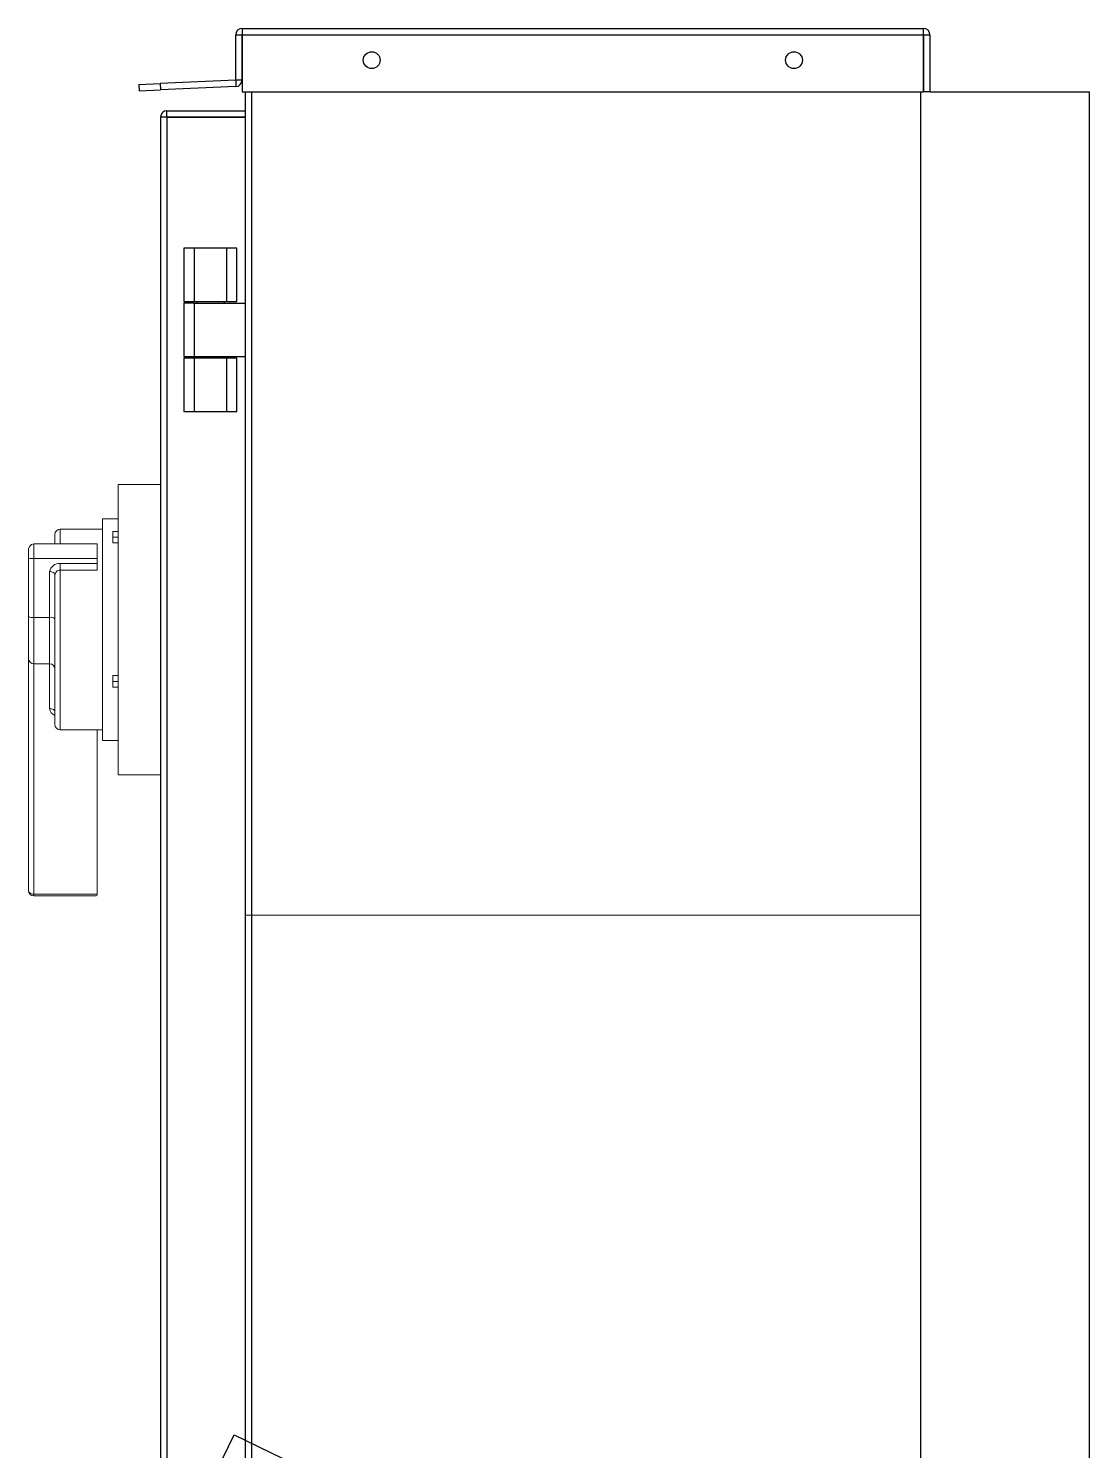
# Model space of a CAD drawing. Header units: inches. Extents: x 3128 to 3569, y 1222 to 1501.
# Drawn here: x 3401.11 to 3413.68, y 1329.24 to 1346.08 of the extents above; entities that cross this region are included whole.
import ezdxf

# ---------------------------------------------------------------- set-up
doc = ezdxf.new("R2010")
doc.units = ezdxf.units.IN
doc.header["$MEASUREMENT"] = 0
for name, color, linetype in [('External Disconnect 1 H1', 7, 'Continuous'), ('Internal Disconnect 1 H1', 7, 'Continuous'), ('WEPC', 7, 'Continuous')]:
    doc.layers.add(name, color=color, linetype=linetype)

msp = doc.modelspace()

# ---------------------------------------------------------------- linework, layer by layer
at = {"layer": 'External Disconnect 1 H1', "color": 0, "linetype": 'Continuous', "lineweight": 15}
for p, q in [((3403.6757, 1335.5817), (3411.6757, 1335.5817)), ((3403.6757, 1329.365), (3403.6757, 1335.5817)), ((3403.6757, 1335.5817), (3411.6757, 1335.5817)), ((3403.6757, 1329.365), (3403.6757, 1335.5817)), ((3411.6757, 1304.0817), (3411.6757, 1335.5817)), ((3411.6757, 1304.0817), (3411.6757, 1335.5817))]:
    msp.add_line(p, q, dxfattribs=at)
at = {"layer": 'External Disconnect 1 H1', "color": 0, "linetype": 'Continuous'}
msp.add_lwpolyline([(3403.5464, 1329.4278), (3405.822, 1328.3227), (3405.069, 1326.7722), (3402.7934, 1327.8772)], close=True, dxfattribs=at)
msp.add_lwpolyline([(3403.5464, 1329.4278), (3405.822, 1328.3227), (3405.069, 1326.7722), (3402.7934, 1327.8772)], close=True, dxfattribs=at)
at = {"layer": 'Internal Disconnect 1 H1', "color": 0, "linetype": 'Continuous', "lineweight": 15}
for p, q in [((3402.1745, 1340.6833), (3402.6745, 1340.6833)), ((3402.1745, 1340.6833), (3402.1745, 1337.2458)), ((3402.1745, 1340.6833), (3402.6745, 1340.6833)), ((3402.1745, 1340.6833), (3402.1745, 1337.2458)), ((3401.987, 1340.2771), (3402.1745, 1340.2771)), ((3401.987, 1340.2771), (3401.987, 1337.6521)), ((3401.987, 1340.2771), (3402.1745, 1340.2771)), ((3401.987, 1340.2771), (3401.987, 1337.6521)), ((3401.4245, 1340.0896), (3401.4245, 1339.9811)), ((3401.4245, 1340.0896), (3401.4245, 1339.9811)), ((3401.487, 1340.1521), (3401.987, 1340.1521)), ((3401.487, 1339.9811), (3401.487, 1340.1521)), ((3401.487, 1340.1521), (3401.987, 1340.1521)), ((3401.487, 1339.9811), (3401.487, 1340.1521)), ((3402.112, 1340.1268), (3402.1745, 1340.1268)), ((3402.112, 1340.0588), (3402.112, 1340.1268)), ((3402.112, 1340.1268), (3402.1745, 1340.1268)), ((3402.112, 1340.0588), (3402.112, 1340.1268)), ((3402.112, 1340.0588), (3402.1745, 1340.0588)), ((3402.112, 1339.9907), (3402.112, 1340.0588)), ((3402.112, 1340.0588), (3402.1745, 1340.0588)), ((3402.112, 1339.9907), (3402.112, 1340.0588)), ((3401.112, 1339.8947), (3401.112, 1339.8023)), ((3401.112, 1339.8947), (3401.112, 1339.8023)), ((3401.1745, 1339.9811), (3401.9245, 1339.9811)), ((3401.1745, 1339.8043), (3401.1745, 1339.9811)), ((3401.1745, 1339.9811), (3401.9245, 1339.9811)), ((3401.1745, 1339.8043), (3401.1745, 1339.9811)), ((3401.9245, 1339.9811), (3401.9245, 1339.8043)), ((3401.9245, 1339.9811), (3401.9245, 1339.8043)), ((3402.112, 1339.9907), (3402.1745, 1339.9907)), ((3402.112, 1339.9907), (3402.1745, 1339.9907)), ((3401.112, 1339.8023), (3401.112, 1339.1192)), ((3401.112, 1339.8023), (3401.112, 1339.1192)), ((3401.1745, 1339.8043), (3401.9245, 1339.8043)), ((3401.1745, 1339.107), (3401.1745, 1339.8043)), ((3401.1745, 1339.8043), (3401.9245, 1339.8043)), ((3401.1745, 1339.107), (3401.1745, 1339.8043)), ((3401.9245, 1339.7451), (3401.487, 1339.7451)), ((3401.487, 1339.666), (3401.487, 1339.7451)), ((3401.9245, 1339.7451), (3401.487, 1339.7451)), ((3401.487, 1339.666), (3401.487, 1339.7451)), ((3401.9245, 1339.8043), (3401.9245, 1339.7451)), ((3401.9245, 1339.8043), (3401.9245, 1339.7451)), ((3401.9245, 1339.666), (3401.9245, 1339.7451)), ((3401.9245, 1339.666), (3401.9245, 1339.7451)), ((3401.362, 1339.6506), (3401.362, 1339.107)), ((3401.3742, 1339.6498), (3401.362, 1339.6506)), ((3401.362, 1339.6506), (3401.362, 1339.107)), ((3401.3742, 1339.6498), (3401.362, 1339.6506)), ((3401.3859, 1339.6474), (3401.3742, 1339.6498)), ((3401.3859, 1339.6474), (3401.3742, 1339.6498)), ((3401.3967, 1339.6435), (3401.3859, 1339.6474)), ((3401.3967, 1339.6435), (3401.3859, 1339.6474)), ((3401.4062, 1339.6383), (3401.3967, 1339.6435)), ((3401.4062, 1339.6383), (3401.3967, 1339.6435)), ((3401.414, 1339.6319), (3401.4062, 1339.6383)), ((3401.414, 1339.6319), (3401.4062, 1339.6383)), ((3401.4197, 1339.6246), (3401.414, 1339.6319)), ((3401.4197, 1339.6246), (3401.414, 1339.6319)), ((3401.4233, 1339.6167), (3401.4197, 1339.6246)), ((3401.4233, 1339.6167), (3401.4197, 1339.6246)), ((3401.4245, 1339.6085), (3401.4233, 1339.6167)), ((3401.4245, 1339.6085), (3401.4233, 1339.6167)), ((3401.4245, 1339.6085), (3401.4245, 1337.8396)), ((3401.4245, 1339.6085), (3401.4245, 1337.8396)), ((3401.487, 1339.666), (3401.9245, 1339.666)), ((3401.487, 1337.7771), (3401.487, 1339.666)), ((3401.487, 1339.666), (3401.9245, 1339.666)), ((3401.487, 1337.7771), (3401.487, 1339.666)), ((3401.112, 1339.3083), (3401.112, 1339.2716)), ((3401.112, 1339.3083), (3401.112, 1339.2716)), ((3401.112, 1339.1192), (3401.112, 1338.6208)), ((3401.112, 1339.1192), (3401.112, 1338.6208)), ((3401.1745, 1339.107), (3401.362, 1339.107)), ((3401.1745, 1338.5583), (3401.1745, 1339.107)), ((3401.1745, 1339.107), (3401.362, 1339.107)), ((3401.1745, 1338.5583), (3401.1745, 1339.107)), ((3401.362, 1339.107), (3401.362, 1338.5583)), ((3401.362, 1339.107), (3401.362, 1338.5583)), ((3401.112, 1338.6447), (3401.112, 1335.8731)), ((3401.112, 1338.6447), (3401.112, 1335.8731)), ((3401.362, 1338.5583), (3401.1745, 1338.5583)), ((3401.1745, 1335.831), (3401.1745, 1338.5583)), ((3401.362, 1338.5583), (3401.1745, 1338.5583)), ((3401.1745, 1335.831), (3401.1745, 1338.5583)), ((3401.362, 1338.5583), (3401.362, 1338.029)), ((3401.362, 1338.5583), (3401.362, 1338.029)), ((3402.112, 1338.4192), (3402.1745, 1338.4192)), ((3402.112, 1338.35), (3402.112, 1338.4192)), ((3402.112, 1338.4192), (3402.1745, 1338.4192)), ((3402.112, 1338.35), (3402.112, 1338.4192)), ((3402.112, 1338.35), (3402.1745, 1338.35)), ((3402.112, 1338.2821), (3402.112, 1338.35)), ((3402.112, 1338.35), (3402.1745, 1338.35)), ((3402.112, 1338.2821), (3402.112, 1338.35)), ((3402.112, 1338.2821), (3402.1745, 1338.2821)), ((3402.112, 1338.2821), (3402.1745, 1338.2821)), ((3401.362, 1338.029), (3401.3742, 1338.0282)), ((3401.362, 1338.029), (3401.3742, 1338.0282)), ((3401.3742, 1338.0282), (3401.3859, 1338.0258)), ((3401.3742, 1338.0282), (3401.3859, 1338.0258)), ((3401.3859, 1338.0258), (3401.3967, 1338.0219)), ((3401.3859, 1338.0258), (3401.3967, 1338.0219)), ((3401.3967, 1338.0219), (3401.4062, 1338.0167)), ((3401.3967, 1338.0219), (3401.4062, 1338.0167)), ((3401.4062, 1338.0167), (3401.414, 1338.0103)), ((3401.4062, 1338.0167), (3401.414, 1338.0103)), ((3401.414, 1338.0103), (3401.4197, 1338.003)), ((3401.414, 1338.0103), (3401.4197, 1338.003)), ((3401.4197, 1338.003), (3401.4233, 1337.9951)), ((3401.4197, 1338.003), (3401.4233, 1337.9951)), ((3401.4233, 1337.9951), (3401.4245, 1337.9869)), ((3401.4233, 1337.9951), (3401.4245, 1337.9869)), ((3401.987, 1337.7771), (3401.487, 1337.7771)), ((3401.987, 1337.7771), (3401.487, 1337.7771)), ((3401.9245, 1337.7771), (3401.9245, 1335.831)), ((3401.9245, 1337.7771), (3401.9245, 1335.831)), ((3402.1745, 1337.6521), (3401.987, 1337.6521)), ((3402.1745, 1337.6521), (3401.987, 1337.6521)), ((3402.6745, 1337.2458), (3402.1745, 1337.2458)), ((3402.6745, 1337.2458), (3402.1745, 1337.2458)), ((3401.112, 1335.8731), (3401.1132, 1335.8649)), ((3401.112, 1335.8731), (3401.1132, 1335.8649)), ((3401.1132, 1335.8649), (3401.1167, 1335.857)), ((3401.1132, 1335.8649), (3401.1167, 1335.857)), ((3401.1167, 1335.857), (3401.1225, 1335.8497)), ((3401.1167, 1335.857), (3401.1225, 1335.8497)), ((3401.1225, 1335.8497), (3401.1303, 1335.8433)), ((3401.1225, 1335.8497), (3401.1303, 1335.8433)), ((3401.1303, 1335.8433), (3401.1398, 1335.8381)), ((3401.1303, 1335.8433), (3401.1398, 1335.8381)), ((3401.1398, 1335.8381), (3401.1506, 1335.8342)), ((3401.1398, 1335.8381), (3401.1506, 1335.8342)), ((3401.1506, 1335.8342), (3401.1623, 1335.8318)), ((3401.1506, 1335.8342), (3401.1623, 1335.8318)), ((3401.1623, 1335.8318), (3401.1745, 1335.831)), ((3401.1623, 1335.8318), (3401.1745, 1335.831)), ((3401.9245, 1335.831), (3401.1745, 1335.831)), ((3401.1745, 1335.8106), (3401.1745, 1335.831)), ((3401.9245, 1335.831), (3401.1745, 1335.831)), ((3401.1745, 1335.8106), (3401.1745, 1335.831)), ((3401.9245, 1335.8289), (3401.9245, 1335.831)), ((3401.9245, 1335.8289), (3401.9245, 1335.831)), ((3401.9062, 1335.8106), (3401.1745, 1335.8106)), ((3401.9062, 1335.8106), (3401.1745, 1335.8106))]:
    msp.add_line(p, q, dxfattribs=at)
at = {"layer": 'Internal Disconnect 1 H1', "color": 0, "linetype": 'Continuous', "lineweight": 15, "ltscale": 5}
msp.add_line((3402.6745, 1340.6833), (3402.6745, 1337.2458), dxfattribs=at)
msp.add_line((3402.6745, 1340.6833), (3402.6745, 1337.2458), dxfattribs=at)
at = {"layer": 'Internal Disconnect 1 H1', "color": 0, "linetype": 'Continuous', "lineweight": 15}
for centre, radius, start, end in [((3401.487, 1340.0896), 0.0625, 90, 180), ((3401.487, 1340.0896), 0.0625, 90, 180), ((3401.1887, 1339.905), 0.0774, 100.59591, 187.64363), ((3401.1887, 1339.905), 0.0774, 100.59591, 187.64363), ((3401.1589, 1339.3109), 0.4936, 88.188, 95.45062), ((3401.1589, 1339.3109), 0.4936, 88.188, 95.45062), ((3401.4758, 1339.6299), 0.1157, 84.46653, 169.67536), ((3401.4758, 1339.6299), 0.1157, 84.46653, 169.67536), ((3401.4835, 1339.6071), 0.059, 86.56777, 178.67973), ((3401.4835, 1339.6071), 0.059, 86.56777, 178.67973), ((3401.1587, 1339.1925), 0.0869, 237.46461, 280.42911), ((3401.1587, 1339.1925), 0.0869, 237.46461, 280.42911), ((3401.3795, 1339.0431), 0.0663, 47.26922, 105.33141), ((3401.3795, 1339.0431), 0.0663, 47.26922, 105.33141), ((3401.1745, 1338.6208), 0.0625, 180, 270), ((3401.1745, 1338.6208), 0.0625, 180, 270), ((3401.362, 1338.4958), 0.0625, 0, 90), ((3401.362, 1338.4958), 0.0625, 0, 90), ((3401.4577, 1338.0376), 0.0961, 185.1377, 249.78123), ((3401.4577, 1338.0376), 0.0961, 185.1377, 249.78123), ((3401.487, 1337.8396), 0.0625, 180, 270), ((3401.487, 1337.8396), 0.0625, 180, 270), ((3401.1745, 1335.8731), 0.0625, 180, 270), ((3401.1745, 1335.8731), 0.0625, 180, 270), ((3401.908, 1335.8271), 0.0166, 263.78448, 6.21552), ((3401.908, 1335.8271), 0.0166, 263.78448, 6.21552)]:
    msp.add_arc(centre, radius, start, end, dxfattribs=at)
at = {"layer": 'WEPC', "color": 0, "linetype": 'Continuous'}
for p, q in [((3403.5663, 1346.006), (3403.641, 1346.006)), ((3403.5663, 1345.4689), (3403.5663, 1346.006)), ((3403.5663, 1346.006), (3403.641, 1346.006)), ((3403.5663, 1345.4689), (3403.5663, 1346.006)), ((3403.641, 1345.4689), (3403.641, 1346.006)), ((3403.641, 1345.4689), (3403.641, 1346.006)), ((3403.642, 1346.0817), (3403.642, 1346.006)), ((3403.642, 1346.0817), (3411.7093, 1346.0817)), ((3403.642, 1346.0817), (3403.642, 1346.006)), ((3403.642, 1346.0817), (3411.7093, 1346.0817)), ((3403.642, 1346.006), (3411.7093, 1346.006)), ((3403.642, 1346.006), (3403.642, 1345.3317)), ((3403.642, 1346.006), (3411.7093, 1346.006)), ((3403.642, 1346.006), (3403.642, 1345.3317)), ((3411.7093, 1346.006), (3411.7093, 1346.0817)), ((3411.7093, 1346.006), (3411.7093, 1346.0817)), ((3411.7093, 1345.3317), (3411.7093, 1346.006)), ((3411.7093, 1345.3317), (3411.7093, 1346.006)), ((3411.7103, 1346.006), (3411.785, 1346.006)), ((3411.7103, 1346.006), (3411.7103, 1345.3317)), ((3411.7103, 1346.006), (3411.785, 1346.006)), ((3411.7103, 1346.006), (3411.7103, 1345.3317)), ((3411.785, 1346.006), (3411.785, 1345.3317)), ((3411.785, 1346.006), (3411.785, 1345.3317)), ((3402.4201, 1345.4179), (3402.6699, 1345.4288)), ((3402.4201, 1345.4179), (3402.6699, 1345.4288)), ((3402.4201, 1345.4179), (3402.4234, 1345.3433)), ((3402.4201, 1345.4179), (3402.4234, 1345.3433)), ((3403.5653, 1345.4679), (3402.6699, 1345.4288)), ((3403.5653, 1345.4679), (3402.6699, 1345.4288)), ((3402.6699, 1345.4288), (3402.6732, 1345.3542)), ((3402.6699, 1345.4288), (3402.6732, 1345.3542)), ((3403.5653, 1345.4679), (3403.5686, 1345.3933)), ((3403.5653, 1345.4679), (3403.5686, 1345.3933)), ((3403.641, 1345.4689), (3403.5663, 1345.4689)), ((3403.641, 1345.4689), (3403.5663, 1345.4689)), ((3402.4234, 1345.3433), (3402.6732, 1345.3542)), ((3402.4234, 1345.3433), (3402.6732, 1345.3542)), ((3403.5686, 1345.3933), (3402.6732, 1345.3542)), ((3403.5686, 1345.3933), (3402.6732, 1345.3542)), ((3403.642, 1345.3317), (3411.7093, 1345.3317)), ((3403.642, 1345.3317), (3411.7093, 1345.3317)), ((3403.6757, 1345.3317), (3403.6757, 1329.365)), ((3403.6757, 1345.3317), (3403.6757, 1329.365)), ((3403.7514, 1345.3317), (3403.7514, 1329.3283)), ((3403.7514, 1345.3317), (3403.7514, 1329.3283)), ((3411.6757, 1345.3317), (3411.6757, 1304.0817)), ((3411.6757, 1345.3317), (3411.6757, 1304.0817)), ((3411.785, 1345.3317), (3411.7103, 1345.3317)), ((3411.785, 1345.3317), (3411.7103, 1345.3317)), ((3411.785, 1345.3317), (3413.6757, 1345.3317)), ((3411.785, 1345.3317), (3413.6757, 1345.3317)), ((3413.6757, 1280.0817), (3413.6757, 1345.3317)), ((3413.6757, 1280.0817), (3413.6757, 1345.3317)), ((3402.7514, 1345.0321), (3402.7514, 1345.1068)), ((3402.7514, 1345.1068), (3403.6757, 1345.1068)), ((3402.7514, 1345.0321), (3402.7514, 1345.1068)), ((3402.7514, 1345.1068), (3403.6757, 1345.1068)), ((3402.7514, 1345.0311), (3402.6757, 1345.0311)), ((3402.6757, 1345.0311), (3402.6757, 1304.995)), ((3402.7514, 1345.0311), (3402.6757, 1345.0311)), ((3402.6757, 1345.0311), (3402.6757, 1304.995)), ((3402.7514, 1345.0321), (3403.6757, 1345.0321)), ((3402.7514, 1345.0321), (3403.6757, 1345.0321)), ((3402.7514, 1345.0311), (3402.7514, 1304.995)), ((3403.6757, 1345.0311), (3402.7514, 1345.0311)), ((3402.7514, 1345.0311), (3402.7514, 1304.995)), ((3403.6757, 1345.0311), (3402.7514, 1345.0311)), ((3402.9507, 1343.4793), (3402.9507, 1342.8493)), ((3403.0757, 1343.4793), (3402.9507, 1343.4793)), ((3402.9507, 1343.4793), (3402.9507, 1342.8493)), ((3403.0757, 1343.4793), (3402.9507, 1343.4793)), ((3403.0757, 1342.8493), (3403.0757, 1343.4793)), ((3403.4557, 1343.4793), (3403.0757, 1343.4793)), ((3403.0757, 1342.8493), (3403.0757, 1343.4793)), ((3403.4557, 1343.4793), (3403.0757, 1343.4793)), ((3403.4557, 1343.4793), (3403.4557, 1342.8493)), ((3403.5807, 1343.4793), (3403.4557, 1343.4793)), ((3403.4557, 1343.4793), (3403.4557, 1342.8493)), ((3403.5807, 1343.4793), (3403.4557, 1343.4793)), ((3403.5807, 1342.8493), (3403.5807, 1343.4793)), ((3403.5807, 1342.8493), (3403.5807, 1343.4793)), ((3402.9507, 1342.8493), (3403.0757, 1342.8493)), ((3402.9507, 1342.8493), (3403.0757, 1342.8493)), ((3402.9507, 1342.8281), (3402.9507, 1342.1981)), ((3403.0757, 1342.8281), (3402.9507, 1342.8281)), ((3402.9507, 1342.8281), (3402.9507, 1342.1981)), ((3403.0757, 1342.8281), (3402.9507, 1342.8281)), ((3403.0757, 1342.8493), (3403.4557, 1342.8493)), ((3403.0757, 1342.8493), (3403.4557, 1342.8493)), ((3403.0757, 1342.8281), (3403.6757, 1342.8281)), ((3403.0757, 1342.1981), (3403.0757, 1342.8281)), ((3403.0757, 1342.8281), (3403.6757, 1342.8281)), ((3403.0757, 1342.1981), (3403.0757, 1342.8281)), ((3403.1082, 1342.8281), (3403.1082, 1342.8493)), ((3403.1082, 1342.8281), (3403.1082, 1342.8493)), ((3403.4232, 1342.8493), (3403.4232, 1342.8281)), ((3403.4232, 1342.8493), (3403.4232, 1342.8281)), ((3403.4557, 1342.8493), (3403.5807, 1342.8493)), ((3403.4557, 1342.8493), (3403.5807, 1342.8493)), ((3402.9507, 1342.1981), (3403.0757, 1342.1981)), ((3402.9507, 1342.1981), (3403.0757, 1342.1981)), ((3402.9507, 1342.1768), (3402.9507, 1341.5468)), ((3403.0757, 1342.1768), (3402.9507, 1342.1768)), ((3402.9507, 1342.1768), (3402.9507, 1341.5468)), ((3403.0757, 1342.1768), (3402.9507, 1342.1768)), ((3403.0757, 1342.1981), (3403.6757, 1342.1981)), ((3403.0757, 1342.1981), (3403.6757, 1342.1981)), ((3403.4557, 1342.1768), (3403.0757, 1342.1768)), ((3403.0757, 1341.5468), (3403.0757, 1342.1768)), ((3403.4557, 1342.1768), (3403.0757, 1342.1768)), ((3403.0757, 1341.5468), (3403.0757, 1342.1768)), ((3403.1082, 1342.1768), (3403.1082, 1342.1981)), ((3403.1082, 1342.1768), (3403.1082, 1342.1981)), ((3403.4232, 1342.1981), (3403.4232, 1342.1768)), ((3403.4232, 1342.1981), (3403.4232, 1342.1768)), ((3403.4557, 1342.1768), (3403.4557, 1341.5468)), ((3403.5807, 1342.1768), (3403.4557, 1342.1768)), ((3403.4557, 1342.1768), (3403.4557, 1341.5468)), ((3403.5807, 1342.1768), (3403.4557, 1342.1768)), ((3403.5807, 1341.5468), (3403.5807, 1342.1768)), ((3403.5807, 1341.5468), (3403.5807, 1342.1768)), ((3402.9507, 1341.5468), (3403.0757, 1341.5468)), ((3402.9507, 1341.5468), (3403.0757, 1341.5468)), ((3403.0757, 1341.5468), (3403.4557, 1341.5468)), ((3403.0757, 1341.5468), (3403.4557, 1341.5468)), ((3403.4557, 1341.5468), (3403.5807, 1341.5468)), ((3403.4557, 1341.5468), (3403.5807, 1341.5468)), ((3403.6757, 1329.365), (3403.6757, 1327.4488)), ((3403.6757, 1329.365), (3403.6757, 1327.4488)), ((3403.7514, 1329.3283), (3403.7514, 1327.4121)), ((3403.7514, 1329.3283), (3403.7514, 1327.4121))]:
    msp.add_line(p, q, dxfattribs=at)
for centre in [(3405.1757, 1345.7067), (3405.1757, 1345.7067), (3410.1757, 1345.7067), (3410.1757, 1345.7067)]:
    msp.add_circle(centre, 0.0995, dxfattribs=at)
for centre, radius, start, end in [((3403.642, 1346.006), 0.0757, 90, 180), ((3403.642, 1346.006), 0.0757, 90, 180), ((3403.642, 1346.006), 0.001, 90, 180), ((3403.642, 1346.006), 0.001, 90, 180), ((3411.7093, 1346.006), 0.0757, 0, 90), ((3411.7093, 1346.006), 0.0757, 0, 90), ((3411.7093, 1346.006), 0.001, 0, 90), ((3411.7093, 1346.006), 0.001, 0, 90), ((3403.5653, 1345.4689), 0.001, 272.5, 0), ((3403.5653, 1345.4689), 0.001, 272.5, 0), ((3403.5653, 1345.4689), 0.0757, 272.5, 0), ((3403.5653, 1345.4689), 0.0757, 272.5, 0), ((3402.7514, 1345.0311), 0.0757, 90, 180), ((3402.7514, 1345.0311), 0.0757, 90, 180), ((3402.7514, 1345.0311), 0.001, 90, 180), ((3402.7514, 1345.0311), 0.001, 90, 180)]:
    msp.add_arc(centre, radius, start, end, dxfattribs=at)

doc.saveas('drawing.dxf')
